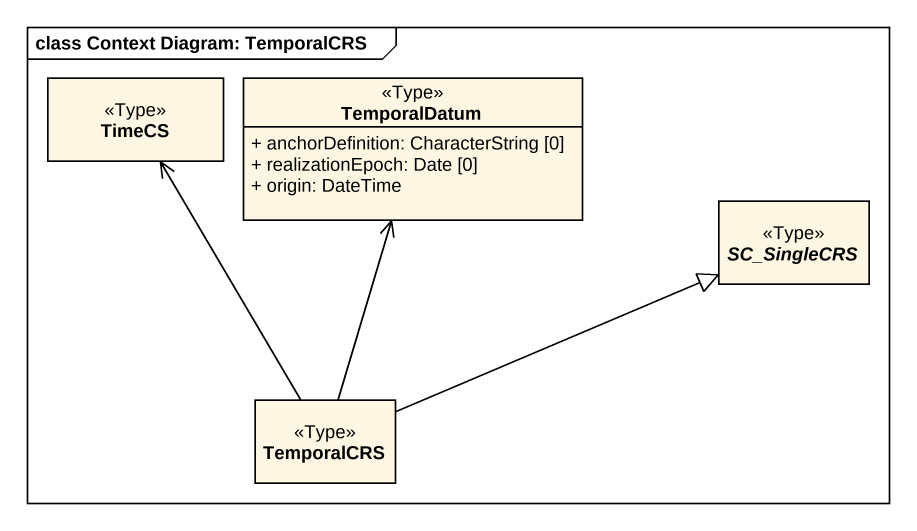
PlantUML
@startuml
mainframe class Context Diagram: TemporalCRS
hide circle
hide empty members
skinparam classAttributeIconSize 0
class TimeCS <<Type>>
class TemporalDatum <<Type>> {
  + anchorDefinition: CharacterString [0]
  + realizationEpoch: Date [0]
  + origin: DateTime
}
abstract class SC_SingleCRS <<Type>>
class TemporalCRS <<Type>>
TemporalCRS -up-> TimeCS
TemporalCRS -up-> TemporalDatum
TemporalCRS -right-|> SC_SingleCRS
@enduml
